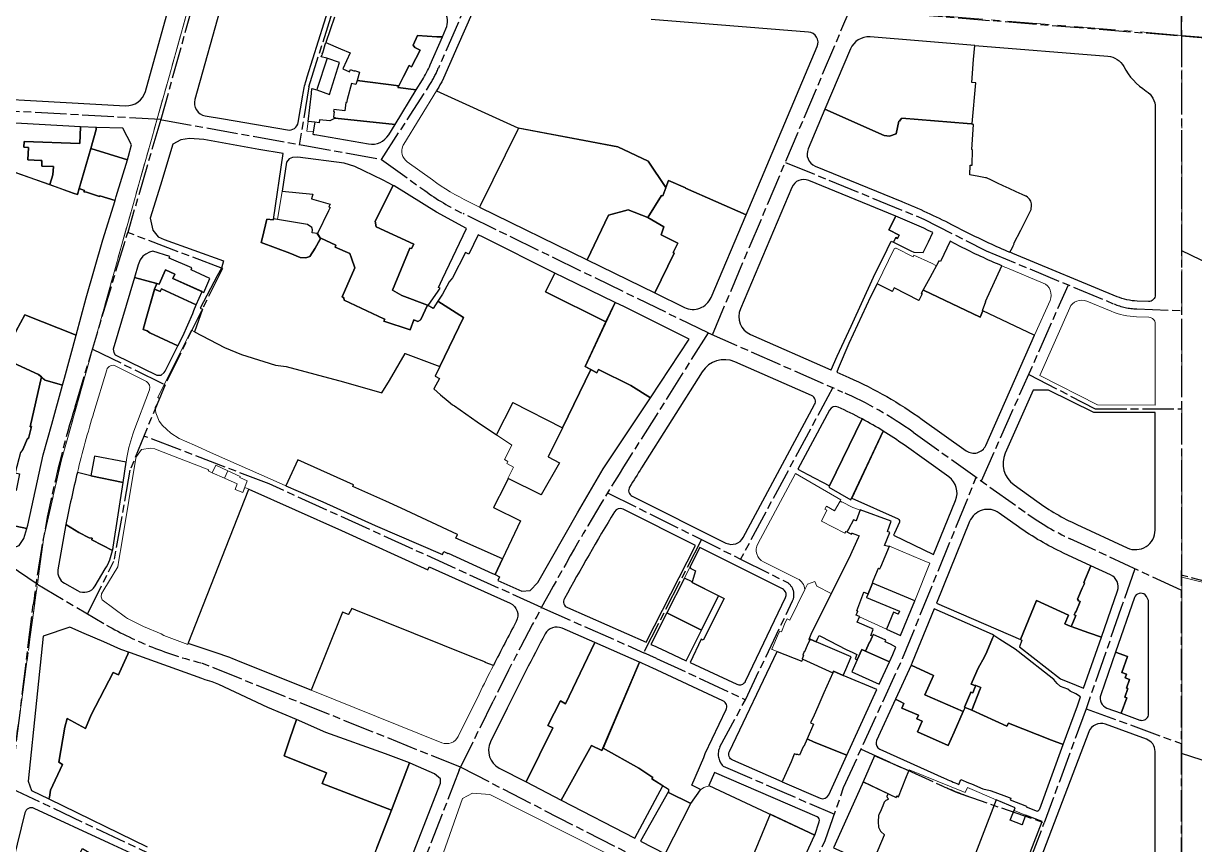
# Model space of a CAD drawing. Header units: millimetres. Extents: x 125232 to 134072, y 142885 to 152835.
# Drawn here: x 128703 to 129597, y 146098 to 146725 of the extents above; entities that cross this region are included whole.
import ezdxf

# ---------------------------------------------------------------- set-up
doc = ezdxf.new("R2010")
doc.units = ezdxf.units.MM
doc.linetypes.add('ACAD_ISO08W100', pattern=[36, 24, -3, 6, -3])
doc.linetypes.add('CENTER', pattern=[50.8, 31.75, -6.35, 6.35, -6.35])
for name, color, linetype in [('commerce', 10, 'Continuous'), ('commerce & office', 242, 'Continuous'), ('commerce and residence', 32, 'Continuous'), ('green & plaza', 80, 'Continuous'), ('hospital', 231, 'Continuous'), ('research & university', 30, 'Continuous'), ('reserve', 253, 'Continuous'), ('residence', 2, 'Continuous'), ('residence-bad', 41, 'Continuous'), ('老城北中心线', 7, 'ACAD_ISO08W100')]:
    doc.layers.add(name, color=color, linetype=linetype)
for name, color, linetype, lineweight in [('government', 221, 'Continuous', 0), ('municipal utilities', 151, 'Continuous', 0), ('religion', 11, 'Continuous', 0), ('school', 31, 'Continuous', 0), ('super block', 6, 'CENTER', 0)]:
    doc.layers.add(name, color=color, linetype=linetype, lineweight=lineweight)

msp = doc.modelspace()

# ---------------------------------------------------------------- linework, layer by layer
at = {"layer": 'commerce'}
for points in [[(129022.45, 146715.09), (129018.17, 146715.29), (129003.42, 146716.17), (129000.12, 146708.77), (129001.45, 146706.97), (129005.38, 146705), (128998.95, 146692.33), (128997.02, 146693.29), (128988.4, 146676.36), (129002.49, 146674.63), (129007.21, 146682.34, 0.034509), (129013.17, 146693.76)], [(129546.99, 146224.52), (129543.78, 146225.66), (129544.78, 146228.51), (129541.18, 146229.78), (129545.48, 146241.95), (129536.31, 146245.3), (129524.99, 146212.77, 0.410092), (129529.8, 146202.62), (129540.64, 146198.68), (129544.95, 146210.37), (129543.45, 146210.91), (129545.76, 146217.47), (129544.65, 146217.87)], [(129566.52, 146169.48, 0.31535), (129559.94, 146178.88), (129528.65, 146190.27, 0.409865), (129515.89, 146184.44), (129475.17, 146077.59), (129508.98, 146064.95), (129508.66, 146064), (129533, 146054.55), (129531.68, 146051.89), (129526.91, 146039.26), (129526.44, 146038.01), (129526.35, 146037.78), (129531.58, 146035.81), (129536.25, 146034.05), (129536.62, 146035.03), (129543.55, 146032.37), (129546.94, 146043.34), (129566.48, 146043.04)]]:
    msp.add_lwpolyline(points, format="xyb", close=True, dxfattribs=at)
for points in [[(128943.86, 146695.47), (128934.27, 146698.76), (128934.21, 146698.16), (128926.91, 146675.77), (128926.5, 146674.59), (128936.32, 146671.18)], [(129002.49, 146674.63), (128988.4, 146676.36), (128989.12, 146677.78), (128957.28, 146681.81), (128956.42, 146678.72), (128953.14, 146679.41), (128949.7, 146667.25), (128949.15, 146664.86), (128948.62, 146664.98), (128948.02, 146658.78), (128939.65, 146659.73), (128939.28, 146658.17), (128939.83, 146658.08), (128939.44, 146653.81), (128940.69, 146653.68), (128940.64, 146653.13), (128986.28, 146648.19)], [(128778.6, 146645.44), (128758.38, 146645.89), (128758.14, 146645.9), (128758.08, 146644.29), (128753.95, 146629.78), (128781.98, 146621.19), (128782.82, 146623.97), (128785.23, 146632.68)], [(128831.16, 146538.67), (128813.82, 146546.15), (128814.27, 146547.47), (128801.36, 146551.49), (128798.8, 146550.84), (128795.93, 146549.21), (128793.69, 146547.77), (128791.62, 146545), (128790.32, 146540.99), (128787.45, 146531.42), (128806.19, 146526.36), (128811.05, 146537.33), (128818.26, 146533.97), (128816.65, 146530.56), (128840.33, 146520), (128844.99, 146530.59), (128830.57, 146537.3)], [(128742.88, 146487.4), (128703.74, 146502.92), (128696.98, 146490.77), (128691.39, 146477.4), (128688.11, 146469.18), (128714.21, 146457.44), (128719.14, 146453.05), (128732.52, 146449.26), (128734.01, 146454.66)], [(129233.34, 146288.33), (129213.12, 146298.58), (129213.25, 146299.02), (129213.26, 146299.06), (129207.18, 146301.85), (129193.76, 146275.27), (129220.29, 146262.19)], [(129368.68, 146249.26), (129364.6, 146251.39), (129360.46, 146253.23), (129360.91, 146254.54), (129351.31, 146258.92), (129348.7, 146252.97), (129348.52, 146253.04), (129345.4, 146246.06), (129363.75, 146237.85), (129366.4, 146243.67)], [(129390.88, 146212.77), (129397.31, 146227.6), (129380.21, 146235.38), (129368.34, 146209.41), (129372.04, 146207.55), (129374.69, 146206.06), (129373.18, 146202.5), (129385.83, 146197.19), (129384.6, 146194.49), (129388.72, 146192.63), (129385.17, 146184.6), (129408.54, 146174.14), (129413.24, 146184.26), (129420.14, 146200.15)], [(129433.02, 146217.27), (129433.4, 146218.23), (129429.66, 146219.75), (129429.26, 146218.77), (129427.44, 146214.27), (129425.86, 146214.84), (129425.55, 146213.97), (129421.09, 146203.35), (129421.5, 146203.17), (129426.51, 146200.94)], [(128979.05, 146167.62), (128933.41, 146184.02), (128910.98, 146193.9), (128905.95, 146179.19), (128901.6, 146166.27), (128934.03, 146153.32), (128930.76, 146144.93), (128983.67, 146124.61), (128997.33, 146160.71)], [(129352.22, 146166.1), (129343.56, 146146.29), (129368.77, 146134.25), (129369.29, 146135.51), (129370.61, 146134.91), (129376.32, 146149.17), (129378.54, 146154.7)], [(129212.21, 146129.76), (129195.12, 146138.28), (129195.12, 146139.04), (129173.72, 146101.02), (129192.51, 146091.3)], [(129474.21, 146100.14), (129480.35, 146115.93), (129467.72, 146120.92), (129465.05, 146113.44), (129455.85, 146116.93), (129459.84, 146126.5), (129445.32, 146132.67), (129422.67, 146073.89), (129447.09, 146064.59), (129458.55, 146060.07), (129461.92, 146068.73)]]:
    msp.add_lwpolyline(points, close=True, dxfattribs=at)
at = {"layer": 'commerce & office'}
for points in [[(128919.27, 146684.74), (128936.59, 146739.72, 0.481676), (128930.48, 146748.8), (128870.18, 146753.66, 0.359183), (128854.53, 146742.74), (128833.52, 146667.41, 0.444318), (128841.46, 146654.87), (128855.29, 146652.49), (128904.33, 146644.06, 0.415718), (128912.42, 146649.8), (128915.89, 146670.66, -0.027537), (128918.38, 146681.77)], [(129429.59, 146680.03), (129426.56, 146680.28), (129428.03, 146697.95), (129428.89, 146708.59), (129348.96, 146715.04, 0.323365), (129333.94, 146705.93), (129314.48, 146659.94), (129359.59, 146639.92), (129363.66, 146639.43), (129368.79, 146641.06), (129370.95, 146650.82), (129371.25, 146650.87), (129371.53, 146651.04), (129372.9, 146652.84), (129373.15, 146653.02), (129423.09, 146649.06), (129426.65, 146648.78), (129426.63, 146648.55), (129426.88, 146648.51), (129426.91, 146648.88)], [(129566.69, 146660.99), (129566.64, 146518.08, -0.424601), (129561.46, 146513.09), (129552.85, 146513.39, -0.090005), (129537.5, 146516.73), (129457.86, 146549.82, -0.001143), (129455.77, 146550.69), (129457.57, 146554.32), (129458.24, 146555.69), (129459.02, 146557.2), (129458.78, 146557.34), (129463.92, 146567.47), (129470.73, 146580.83), (129471.95, 146583.21), (129472.15, 146586.76), (129472.2, 146587.76), (129471.94, 146588.72), (129471.57, 146589.65), (129471.09, 146590.54), (129470.57, 146591.26), (129469.85, 146592.08), (129469.03, 146592.78), (129468.13, 146593.38), (129467.89, 146593.52), (129465.12, 146594.78), (129460.57, 146596.85), (129455.21, 146599.33), (129450.67, 146601.43), (129446.14, 146603.54), (129441.6, 146605.64), (129437.79, 146607.41), (129437.01, 146607.57), (129432.1, 146608.53), (129425.14, 146609.9), (129425.48, 146617.17), (129426.78, 146617.17), (129427.25, 146628.98), (129426.66, 146629.07), (129427.95, 146648.33), (129426.88, 146648.51), (129426.91, 146648.88), (129429.59, 146680.03), (129426.56, 146680.28), (129428.03, 146697.95), (129428.89, 146708.59), (129530.51, 146700.39, -0.255924), (129542.55, 146692.48, 0.129143), (129559.77, 146673.8, -0.258941)], [(129435.1, 146506.06), (129434.99, 146505.83), (129433.05, 146501.21), (129389.69, 146521.83), (129389.49, 146521.95), (129388.01, 146519.27), (129388.75, 146518.85), (129386.06, 146513.93), (129367.46, 146523.62), (129366.1, 146520.98), (129365.92, 146520.84), (129365.67, 146520.86), (129354.3, 146526.64), (129349.36, 146516.53), (129332.79, 146481.05), (129324.67, 146461.9), (129323.46, 146459.06), (129332.78, 146454.96, -0.051804), (129388.82, 146423.07), (129422.3, 146399.12, 0.475139), (129437.26, 146403.2), (129474.55, 146487.27), (129474.29, 146487.4)], [(129566.61, 146428.44), (129519.67, 146428.31), (129485.19, 146445.48), (129473.42, 146445.26), (129452.18, 146397.38, 0.355804), (129458.83, 146373), (129476.27, 146360.52, 0.046893), (129506.68, 146342.82), (129545.28, 146324.96, 0.547572), (129566.58, 146338.57)], [(129537.77, 146292.05, 0.385699), (129532.53, 146304.41), (129517.56, 146311.34), (129512.08, 146298.47), (129512.72, 146298.21), (129512.35, 146297.29), (129510.98, 146294.23), (129507.22, 146285.84), (129507.18, 146285.74), (129507.96, 146285.4), (129507.68, 146284.76), (129509.42, 146284.01), (129506.01, 146275.88), (129505.72, 146276), (129505.41, 146275.24), (129504.82, 146273.88), (129506.05, 146273.36), (129502.97, 146266.07), (129502.5, 146264.96), (129516.07, 146259.98), (129525.53, 146256.9)], [(129306.38, 146104.85), (129306.67, 146105.67), (129272.64, 146121.57), (129257.5, 146084.62), (129252.96, 146074.1), (129246.74, 146063.25), (129270.3, 146051.06, 0.428689), (129283.99, 146055.79)]]:
    msp.add_lwpolyline(points, format="xyb", close=True, dxfattribs=at)
for points in [[(128940.05, 146730.16), (128933.54, 146710.73), (128944.57, 146706.03), (128952.03, 146702.85), (128946.45, 146690.76), (128951.52, 146688.56), (128952.21, 146690.17), (128955.33, 146689.03), (128955.45, 146689.35), (128959.08, 146688.23), (128957.28, 146681.81), (128989.12, 146677.78), (128997.02, 146693.29), (128998.95, 146692.33), (129005.38, 146705), (129001.45, 146706.97), (129000.12, 146708.77), (129003.42, 146716.17), (129018.17, 146715.29), (129022.45, 146715.09), (129025.13, 146721.24, 0.514498), (129012.58, 146742.17)], [(129044.85, 146732.83), (129034.27, 146708.43), (129028, 146694.09), (129023.39, 146683.71), (129021.92, 146680.71), (129020.62, 146678.49), (129019.66, 146676.85), (129018.71, 146675.23), (129017.95, 146674.02), (129079.94, 146645.63), (129156.44, 146631.18), (129179.54, 146620.11), (129192.93, 146600.03), (129195.07, 146605.51), (129208.1, 146599.82), (129208, 146599.64), (129254.29, 146579.27), (129308.65, 146707.74, 0.511299), (129301.92, 146718.83), (129181.83, 146728.52)]]:
    msp.add_lwpolyline(points, format="xyb", dxfattribs=at)
for points in [[(129040.95, 146568.92), (129018.08, 146581.25), (128985.58, 146601.29), (128984.81, 146601.7), (128971.11, 146574.32), (128971.82, 146570.19), (129000.56, 146556.78), (128998.94, 146553.45), (128997.62, 146553.79), (128984.31, 146521.74), (128991.57, 146517.7), (129011.01, 146510.24), (129011.01, 146510.23), (129011.5, 146509.94), (129019.32, 146520.99), (129020.68, 146523.27), (129019.58, 146523.72), (129022.5, 146530.48)], [(129202.18, 146557.69), (129189.4, 146564.08), (129191.44, 146570.03), (129179.37, 146577.3), (129164.19, 146583.03), (129149.16, 146579.02), (129133.07, 146544.89), (129184.52, 146519.7), (129199.44, 146550.07), (129198.59, 146550.42)], [(129115.75, 146531.09), (129108.39, 146534.76), (129101.29, 146520.55), (129147.32, 146497.54), (129154.26, 146512.4)], [(129210.79, 146484.38), (129161.44, 146508.92), (129154.26, 146512.4), (129131.36, 146463.33), (129140.34, 146458.66), (129141.74, 146461.18), (129166.19, 146448.96), (129181.2, 146439.58)], [(129516.07, 146259.98), (129502.5, 146264.96), (129500.52, 146265.68), (129497.75, 146266.9), (129500.55, 146273.56), (129475.97, 146284.73), (129463.81, 146255.07), (129464.88, 146254.61), (129462.99, 146249.52), (129494.34, 146225.06), (129506.18, 146220.11), (129511.89, 146217.74), (129525.53, 146256.9)], [(129354.12, 146216.78), (129328.51, 146227.62), (129321.1, 146230.76), (129320.56, 146229.5), (129313.6, 146214.33), (129309.01, 146203.57), (129306.32, 146197.26), (129303.41, 146191.27), (129305.68, 146190.33), (129300.87, 146179.21), (129306.25, 146176.67), (129331.18, 146166.57)]]:
    msp.add_lwpolyline(points, close=True, dxfattribs=at)
at = {"layer": 'commerce and residence'}
for points in [[(129145.28, 146385.21), (129181.2, 146439.58), (129166.19, 146448.96), (129141.74, 146461.18), (129140.34, 146458.66), (129135.69, 146461.08), (129114.02, 146416.57), (129103.23, 146394.4), (129111.88, 146389.82), (129097.8, 146365.53), (129072.67, 146377.87), (129070.27, 146373.07), (129061.59, 146355.77), (129082.12, 146345.56), (129068.45, 146316.64), (129062.64, 146304.51), (129066, 146302.9), (129064.71, 146299.95), (129083, 146291.87), (129089.5, 146292.43), (129095.27, 146298.56), (129125.52, 146351.8)], [(128771.02, 146229.88), (128775.19, 146227.99), (128776.02, 146229.79), (128782.36, 146243.7), (128782.93, 146245.29), (128778.59, 146246.77), (128776.99, 146247.32), (128764, 146253.21), (128749.09, 146259.55), (128738.06, 146264.41), (128717.62, 146257.49), (128712.52, 146208.34), (128706.12, 146146.78), (128708.67, 146139.75), (128721.92, 146133.32), (128722.54, 146134.49), (128723.18, 146139.88), (128732.5, 146159.63), (128729.61, 146161.36), (128734.23, 146187.99), (128735.98, 146194.69), (128750, 146187.12), (128754.29, 146197.59)], [(129363.75, 146237.85), (129345.4, 146246.06), (129342.56, 146247.33), (129339.18, 146239.53), (129335.15, 146230.22), (129355.98, 146220.86)], [(129020.96, 146145.19), (129021.01, 146148.62), (129016.38, 146152.51), (129000.24, 146159.6), (128997.33, 146160.71), (128983.67, 146124.61), (128972.3, 146095.99), (128966.31, 146080.34), (128960.92, 146062.85), (128946.26, 146024.85), (128969.07, 146016.23), (128971.24, 146018.32), (128979.56, 146040.03), (128987.78, 146059.68), (128993.21, 146073.94)]]:
    msp.add_lwpolyline(points, close=True, dxfattribs=at)
for points in [[(129409.07, 146379.08), (129374.86, 146403.55, 0.016499), (129359.05, 146414.09), (129335, 146363.02), (129370.33, 146347.16), (129370.91, 146346.65), (129371.31, 146345.97), (129371.46, 146345.28), (129371.41, 146344.56), (129367.52, 146336.08), (129366.81, 146334.54), (129397.45, 146319.97), (129414.23, 146361.23, 0.347091)], [(129138.85, 146252.63), (129113.77, 146263.67, 0.392627), (129100.91, 146259.22, 0.007987), (129071.99, 146202.68), (129059.25, 146176.79, 0.408224), (129065.82, 146156.84), (129086.37, 146146.22), (129106.74, 146187.58), (129103.04, 146189.44), (129112.67, 146208.07), (129116.49, 146205.98)]]:
    msp.add_lwpolyline(points, format="xyb", close=True, dxfattribs=at)
at = {"layer": 'government'}
for points in [[(128936.74, 146584.78), (128935.85, 146585.27), (128936.74, 146587.4), (128922.51, 146591.45), (128923.47, 146595.1), (128900.06, 146597.41), (128896.69, 146575.71), (128919.57, 146571.85), (128922.87, 146569.52), (128923.41, 146567.89), (128923.14, 146565.46), (128927.05, 146564.97)], [(129399.57, 146540.33), (129399.56, 146540.34), (129395.88, 146542.23), (129382.47, 146548.5), (129381.86, 146547.27), (129368.97, 146553.68), (129368.28, 146553.68), (129367.35, 146553.34), (129354.3, 146526.64), (129365.67, 146520.86), (129365.92, 146520.84), (129366.1, 146520.98), (129367.46, 146523.62), (129386.06, 146513.93), (129388.75, 146518.85), (129388.01, 146519.27), (129394.63, 146531.25)], [(129341.29, 146353.84), (129337.31, 146355.21), (129335.88, 146355.71), (129327.37, 146360.01), (129327.33, 146359.93), (129326.06, 146360.59), (129321.88, 146353.36), (129315.68, 146356.83), (129314.47, 146354.41), (129315.95, 146353.67), (129311.77, 146345.29), (129329.6, 146336.19), (129330.32, 146337.57), (129331.26, 146337.11), (129332.47, 146339.29), (129336.4, 146346.28), (129338.27, 146345.6)], [(129394.68, 146313.18), (129389.01, 146315.63), (129363.68, 146326.21), (129357.12, 146310.37), (129356.5, 146308.97), (129355.44, 146309.44), (129351.26, 146299.85), (129350.72, 146297.97), (129375.21, 146287.88), (129383.07, 146284.64)], [(129319.31, 146290.18), (129308.18, 146295.61), (129306.76, 146299.28), (129301.16, 146297.37), (129299.11, 146293.19), (129287.66, 146269.79), (129285.64, 146270.86), (129284.24, 146267.95), (129281.41, 146260.77), (129280.11, 146261.3), (129279.14, 146259.56), (129274.01, 146247.56), (129274.25, 146247.49), (129296.9, 146238.33), (129297.69, 146239.99), (129297.12, 146240.24), (129298.25, 146242.83), (129297.63, 146243.11), (129298.75, 146245.76), (129298.92, 146245.69), (129300.98, 146250.37), (129302.9, 146254.74), (129302.14, 146255.1), (129303.7, 146258.77), (129303.8, 146258.72)]]:
    msp.add_lwpolyline(points, close=True, dxfattribs=at)
for points in [[(129337.32, 146335.47), (129335.28, 146336.24), (129334.8, 146335.35), (129330.32, 146337.57), (129329.6, 146336.19), (129311.77, 146345.29), (129315.95, 146353.67), (129314.47, 146354.41), (129315.68, 146356.83), (129321.88, 146353.36), (129326.66, 146361.63), (129292.02, 146381.74), (129263.19, 146328.05, 0.423012), (129267.54, 146314.37), (129293.61, 146301.36, -0.26348), (129299.11, 146293.19), (129301.16, 146297.37), (129306.76, 146299.28), (129308.18, 146295.61), (129319.31, 146290.18), (129332.63, 146316.8), (129339.86, 146332.65), (129340.6, 146334.26)], [(129061.4, 146235.21), (129055.23, 146237.49), (129055.36, 146237.81), (129044.99, 146241.77), (128956.37, 146277.37), (128953.2, 146278.55), (128950.78, 146273.97), (128946.27, 146275.75), (128922.18, 146216.31), (129021.9, 146176.19, 0.392558), (129034.61, 146181.06), (129050.45, 146213.27, -0.003047)]]:
    msp.add_lwpolyline(points, format="xyb", close=True, dxfattribs=at)
msp.add_lwpolyline([(129422.67, 146073.89), (129441.49, 146122.74), (129445.32, 146132.67), (129423.23, 146142.06), (129421.54, 146138.19), (129378.81, 146155.37), (129378.54, 146154.7), (129376.32, 146149.17), (129370.61, 146134.91), (129369.29, 146135.51), (129368.77, 146134.25), (129362.66, 146137.17), (129362.04, 146135.46), (129362.3, 146134.07), (129362.97, 146133.22), (129362.34, 146132.76), (129361.24, 146132.25), (129360.02, 146130.99), (129358.92, 146128.2), (129356.81, 146123.35), (129356, 146121.56), (129355.54, 146120.38), (129355.28, 146116.08), (129355.62, 146111.57), (129357.18, 146108.4), (129359.84, 146105.85), (129350.04, 146082.69)], dxfattribs=at)
at = {"layer": 'government', "linetype": 'Continuous'}
msp.add_lwpolyline([(129147.47, 146087.59), (129149.48, 146090.75), (129058.71, 146136.54), (129045.32, 146137.77), (129037.7, 146133.67), (129021.56, 146087.32), (129058.04, 146071.78), (129041.65, 146030.99), (129044.12, 146029.83), (129064.55, 146020.55), (129062.21, 146015.39), (129062.38, 146015.3), (129076.58, 146008.82), (129077.06, 146009.71), (129090.52, 146003.15), (129101.38, 146026.63), (129101.78, 146027.42), (129097.06, 146029.73), (129105.76, 146046.35), (129107.11, 146045.56), (129107.77, 146046.86), (129122.42, 146039.71)], close=True, dxfattribs=at)
at = {"layer": 'green & plaza'}
for points in [[(128770.65, 146323.02), (128754.74, 146331.17), (128754.96, 146332.43), (128752.81, 146332.58), (128744.95, 146336.66), (128735.04, 146342.77, 0.00993), (128728.95, 146308.16, 0.312274), (128733.91, 146297.91), (128743.87, 146292.29, 0.40773), (128757.38, 146295.88), (128765.13, 146308.91, 0.082007)], [(129561.56, 146283.06, 0.215567), (129558.85, 146289.06, 0.532596), (129550.82, 146286.95), (129536.31, 146245.3), (129545.48, 146241.95), (129541.18, 146229.78), (129544.78, 146228.51), (129543.78, 146225.66), (129546.99, 146224.52), (129544.65, 146217.87), (129545.76, 146217.47), (129543.45, 146210.91), (129544.95, 146210.37), (129540.64, 146198.68), (129554.82, 146193.51, 0.084251), (129556.47, 146193.21, 0.417856), (129561.53, 146198.21)], [(128768.17, 146099.43), (128710.75, 146126.07, 0.471683), (128703.79, 146122.74), (128671.61, 145992.5), (128705.27, 145984.23), (128706.38, 145987.13), (128709.11, 145986.52), (128714.41, 145994.8), (128720.03, 145998.59), (128724.7, 146006.58), (128722.45, 146012.61), (128707.83, 146021.92), (128747.58, 146095.32), (128760, 146087.97), (128772.43, 146080.61), (128779.34, 146079.96), (128780.51, 146078.27), (128790.67, 146075.79), (128792.62, 146079.05), (128795.12, 146086.93), (128794.62, 146087.16)]]:
    msp.add_lwpolyline(points, format="xyb", close=True, dxfattribs=at)
at = {"layer": 'hospital'}
msp.add_lwpolyline([(128617.99, 146734.58), (128617.27, 146721.6), (128623.36, 146720.72), (128623.33, 146719.8), (128623.22, 146719.16), (128620.87, 146707.03), (128620.01, 146692.07), (128620.32, 146692.05), (128620.19, 146689.96), (128619.16, 146689.9), (128619.39, 146685.14), (128619.31, 146684.28), (128618.81, 146679.25), (128618.19, 146678.49), (128617.94, 146678.5), (128617.92, 146678.23), (128617.64, 146675.35), (128617.27, 146671.57), (128780.5, 146662.59, 0.352001), (128795.78, 146673.53), (128814.38, 146740.25, 0.471472)], format="xyb", dxfattribs=at)
msp.add_lwpolyline([(128685.59, 146615.48), (128722.74, 146602.29), (128725.13, 146609.72), (128725.47, 146616.19), (128716.56, 146616.47), (128716.56, 146620.74), (128715.72, 146620.67), (128705.94, 146621.23), (128706.49, 146630.58), (128703.01, 146630.97), (128703.17, 146635.33), (128745.74, 146633.67), (128746.28, 146646.55), (128669.24, 146650.8)], dxfattribs=at)
for points in [[(128953.06, 146546.19), (128951.79, 146549.81), (128940.67, 146554.65), (128941.21, 146555.99), (128929.55, 146561.38), (128925.45, 146553.88), (128921.25, 146547.43), (128918.28, 146546.31), (128913.9, 146546.65), (128906.09, 146550.07), (128884.17, 146558.2), (128885.22, 146562.07), (128888.31, 146576.07), (128893.38, 146575.42), (128893.42, 146575.67), (128901.02, 146626.1), (128882.23, 146629.15), (128840.23, 146636.77), (128829.36, 146637.51), (128822.68, 146636.52), (128816.63, 146633.31), (128807.24, 146601.92), (128799.33, 146576.77), (128801.3, 146567.62), (128805.38, 146562.43), (128810.08, 146560.46), (128855.4, 146544.2), (128853.82, 146538.5), (128850.49, 146532.73), (128837.46, 146508.08), (128839.37, 146507.18), (128833.28, 146489.84), (128856.15, 146478.07), (128869.09, 146472.58), (128886.1, 146467.2), (128895.13, 146464.51), (128903.07, 146463.54), (128946.83, 146451.8), (128976.24, 146443.42), (128982.19, 146452.88), (128994.06, 146473.45), (129020.46, 146463.35), (129038.57, 146500.98), (129019.08, 146513.43), (129015.29, 146507.74), (129011.01, 146510.23), (129006.05, 146499.29), (129005.43, 146498.76), (129003.74, 146497.75), (129000.71, 146499.09), (128997.91, 146491.35), (128977.63, 146498), (128978.39, 146499.63), (128977.87, 146499.87), (128947.41, 146514.08), (128947.2, 146515.97), (128945.87, 146516.53), (128955.7, 146538.72)], [(128802.57, 146522.39), (128802.57, 146522.39), (128804.39, 146526.85), (128787.45, 146531.42), (128771.09, 146476.8), (128771.59, 146474.14), (128772.73, 146472.38), (128804.56, 146456.84), (128807.76, 146456.84), (128809.94, 146458.75), (128810.74, 146459.78), (128820.46, 146479.17), (128799.15, 146489.14), (128797.07, 146490.79), (128794.04, 146491.74), (128796.27, 146500.03)]]:
    msp.add_lwpolyline(points, close=True, dxfattribs=at)
at = {"layer": 'municipal utilities'}
for points in [[(128925.04, 146649.93), (128919.94, 146650.64), (128919.05, 146643.2), (128923.9, 146642.65)], [(128849.37, 146388.11), (128846.73, 146382.38), (128856.17, 146378.22), (128858.61, 146383.89)], [(128867.74, 146378.66), (128868.07, 146379.57), (128858.61, 146383.89), (128856.17, 146378.22), (128865.88, 146373.95), (128864.18, 146369.53), (128870.18, 146367.21), (128873.54, 146376.26)], [(129215.73, 146307.34), (129212.03, 146309.18), (129211.35, 146310.12), (129207.18, 146301.85), (129213.26, 146299.06)], [(129467.72, 146120.92), (129458.96, 146124.39), (129455.85, 146116.93), (129465.05, 146113.44)]]:
    msp.add_lwpolyline(points, close=True, dxfattribs=at)
for points in [[(129481.05, 146527.19), (129453.25, 146538.74, -0.002049), (129449.43, 146540.35), (129437.1, 146513.14), (129437.25, 146513.07), (129434.86, 146506.17), (129435.1, 146506.06), (129474.29, 146487.4), (129474.55, 146487.27), (129486.36, 146513.9, 0.421159)], [(129566.63, 146496.07, 0.199001), (129565.17, 146499.6, 0.189657), (129561.81, 146501.07), (129552.43, 146501.4, -0.089978), (129532.9, 146505.65), (129514.31, 146513.38, 0.407302), (129501.33, 146508.2), (129478.42, 146456.54), (129522.68, 146434.08), (129566.61, 146433.98)]]:
    msp.add_lwpolyline(points, format="xyb", close=True, dxfattribs=at)
at = {"layer": 'religion'}
for points in [[(129017.95, 146674.02), (128992.89, 146633.13, 0.034543), (128992.25, 146631.9, 0.352653), (128995.56, 146619.8), (129014.85, 146605.85, 0.042748), (129042.65, 146589.15), (129050.9, 146585.12), (129051.29, 146586.05), (129080.01, 146644.51), (129080.52, 146645.52), (129079.94, 146645.63)], [(128798.9, 146445.73, 0.382259), (128796.49, 146451.95), (128773.22, 146463.83, 0.467407), (128766.16, 146460.82), (128756.35, 146428.4, 0.013426), (128743.82, 146382.57), (128754.03, 146379.88), (128756.9, 146394.88), (128781.11, 146390.47), (128781.66, 146394.01, -0.052245), (128786.96, 146414.17)]]:
    msp.add_lwpolyline(points, format="xyb", close=True, dxfattribs=at)
at = {"layer": 'research & university'}
for points in [[(128696.98, 146490.77), (128703.74, 146502.92), (128742.88, 146487.4), (128750.57, 146515.79), (128763.33, 146560.1), (128772.61, 146590.3), (128760.89, 146593.79), (128760.7, 146593.18), (128750.74, 146596.46), (128748.82, 146596.82), (128749.18, 146597.9), (128745.25, 146599.26), (128743.99, 146594.85), (128740.7, 146595.91), (128685.59, 146615.48)], [(128702.2, 146400.03), (128705.73, 146408.37), (128706.37, 146408.37), (128708.73, 146417.55), (128707.76, 146417.34), (128716.4, 146455.49), (128714.21, 146457.44), (128688.11, 146469.18)]]:
    msp.add_lwpolyline(points, dxfattribs=at)
msp.add_lwpolyline([(129254.29, 146579.27), (129208, 146599.64), (129208.1, 146599.82), (129195.07, 146605.51), (129192.93, 146600.03), (129193.06, 146599.98), (129190.64, 146593.67), (129189.62, 146593.98), (129179.37, 146577.3), (129191.44, 146570.03), (129189.4, 146564.08), (129202.18, 146557.69), (129198.59, 146550.42), (129199.44, 146550.07), (129184.52, 146519.7), (129207.2, 146508.6, 0.430406), (129227.61, 146516.23)], format="xyb", close=True, dxfattribs=at)
at = {"layer": 'reserve'}
for points in [[(129441.6, 146605.64), (129437.79, 146607.41), (129437.01, 146607.57), (129432.1, 146608.53), (129425.14, 146609.9), (129425.48, 146617.17), (129426.78, 146617.17), (129427.25, 146628.98), (129426.66, 146629.07), (129427.95, 146648.33), (129426.63, 146648.55), (129426.65, 146648.78), (129423.09, 146649.06), (129373.28, 146653.01), (129373.09, 146652.98), (129372.95, 146652.88), (129372.85, 146652.78), (129371.42, 146650.89), (129370.95, 146650.82), (129368.79, 146641.06), (129363.66, 146639.43), (129359.59, 146639.92), (129314.48, 146659.94), (129301.65, 146629.61, 0.417588), (129307.07, 146616.46), (129373.2, 146589.36, -0.020602), (129411.09, 146571.99), (129423.16, 146565.84, 0.018206), (129455.77, 146550.69), (129457.57, 146554.32), (129458.24, 146555.69), (129459.02, 146557.2), (129458.78, 146557.34), (129463.92, 146567.47), (129470.73, 146580.83), (129471.95, 146583.21), (129472.15, 146586.76), (129472.2, 146587.76), (129471.94, 146588.72), (129471.57, 146589.65), (129471.09, 146590.54), (129470.57, 146591.26), (129469.85, 146592.08), (129469.03, 146592.78), (129468.13, 146593.38), (129467.89, 146593.52), (129465.12, 146594.78), (129460.57, 146596.85), (129455.21, 146599.33), (129450.67, 146601.43), (129446.14, 146603.54)], [(129361.99, 146552.82), (129365.1, 146559.22), (129366.75, 146558.43), (129368.52, 146561.95), (129369.84, 146561.3), (129371.07, 146563.77), (129363.26, 146567.79), (129368.67, 146578.25, 0.000011), (129368.65, 146578.26), (129302.18, 146605.49, 0.410847), (129289.18, 146600.13), (129249.98, 146507.49, 0.410243), (129257.76, 146487.91), (129319.08, 146460.98), (129319.33, 146460.87), (129323.82, 146471.31), (129334.42, 146494.14), (129351.67, 146531.62)]]:
    msp.add_lwpolyline(points, format="xyb", close=True, dxfattribs=at)
at = {"layer": 'residence'}
for points in [[(128753.95, 146629.78), (128758.08, 146644.29), (128758.14, 146645.9), (128746.28, 146646.55), (128745.74, 146633.67), (128703.17, 146635.33), (128703.01, 146630.97), (128706.49, 146630.58), (128705.94, 146621.23), (128715.72, 146620.67), (128716.56, 146620.74), (128716.56, 146616.47), (128725.47, 146616.19), (128725.13, 146609.72), (128722.74, 146602.29), (128740.7, 146595.91), (128743.99, 146594.85), (128745.25, 146599.26)], [(129189.62, 146593.98), (129190.64, 146593.67), (129193.06, 146599.98), (129192.93, 146600.03), (129179.54, 146620.11), (129156.44, 146631.18), (129080.52, 146645.52), (129080.01, 146644.51), (129051.29, 146586.05), (129050.9, 146585.12), (129133.07, 146544.89), (129149.16, 146579.02), (129164.19, 146583.03), (129179.37, 146577.3)], [(129147.32, 146497.54), (129101.29, 146520.55), (129108.39, 146534.76), (129053.5, 146562.08), (129049.81, 146564.1), (129042.74, 146549.18), (129040.05, 146550.5), (129030.1, 146531.09), (129027.75, 146528), (129022.65, 146518.8), (129019.08, 146513.43), (129038.57, 146500.98), (129020.46, 146463.35), (129016.96, 146456.09), (129020.31, 146454.19), (129015.96, 146446.32), (129021.02, 146441.9), (129026.84, 146437.03), (129030.19, 146434.24), (129031.59, 146433.3), (129049.02, 146421.18), (129063.82, 146411.23), (129076.2, 146435.74), (129076.24, 146435.84), (129114.02, 146416.57), (129135.69, 146461.08), (129131.36, 146463.33)], [(128724.32, 146419.4), (128732.52, 146449.26), (128719.14, 146453.05), (128716.4, 146455.49), (128707.76, 146417.34), (128708.73, 146417.55), (128706.37, 146408.37), (128705.73, 146408.37), (128702.2, 146400.03), (128700.43, 146397.88), (128696.42, 146382.25), (128699.57, 146381.54), (128697.13, 146368.78), (128693.1, 146369.31), (128688.32, 146343.24), (128705.13, 146339.84), (128705.86, 146342.41), (128717.77, 146396.01)], [(128954.52, 146373.02), (128911.98, 146392.11), (128903.05, 146372.37), (128931.18, 146360.15), (128971.14, 146342.17), (129022.55, 146319.92), (129023.45, 146322.17), (129026.72, 146320.63), (129026.89, 146321.02), (129060.75, 146305.42), (129062.64, 146304.51), (129068.45, 146316.64), (129032.75, 146332.39), (129033.92, 146335.2), (128990.99, 146355.24), (128979.27, 146360.54), (128953.98, 146371.72)], [(128691.42, 146360.12), (128663.55, 146365.41), (128649.49, 146375.84), (128646.91, 146372.34), (128642.16, 146375.91), (128632.72, 146361.99), (128644.24, 146353.54), (128660.22, 146342.66), (128679.46, 146331.28), (128694.49, 146325.03), (128699.44, 146326.74), (128702.92, 146332), (128705.13, 146339.84), (128688.32, 146343.24)], [(129442.49, 146256.09), (129443.42, 146258.11), (129442.31, 146258.84), (129397.86, 146278.53), (129381.1, 146237.33), (129380.21, 146235.38), (129397.31, 146227.6), (129390.88, 146212.77), (129420.14, 146200.15), (129421.5, 146203.17), (129421.09, 146203.35), (129425.55, 146213.97), (129425.86, 146214.84), (129427.44, 146214.27), (129429.26, 146218.77), (129429.66, 146219.75), (129428.85, 146219.93), (129426.85, 146220.71), (129426.2, 146220.97), (129426.86, 146222.68), (129426.97, 146222.64), (129431.49, 146233), (129436.29, 146241.78), (129438.19, 146245.7)], [(129491.9, 146221.44), (129489.21, 146224.54), (129461.88, 146245.94), (129459.65, 146247.61), (129448.04, 146255.08), (129443.42, 146258.11), (129442.49, 146256.09), (129438.19, 146245.7), (129436.29, 146241.78), (129431.49, 146233), (129426.97, 146222.64), (129426.86, 146222.68), (129426.2, 146220.97), (129426.85, 146220.71), (129428.85, 146219.93), (129429.66, 146219.75), (129433.4, 146218.23), (129433.02, 146217.27), (129426.51, 146200.94), (129453.38, 146188.95), (129454.55, 146191), (129487.47, 146178.17), (129496.45, 146174.93), (129507.25, 146204.41), (129509.65, 146211.31), (129505.93, 146213.61), (129501.79, 146215.62), (129500, 146217), (129494.44, 146219.21)], [(129172.81, 146237.69), (129138.85, 146252.63), (129116.49, 146205.98), (129112.67, 146208.07), (129103.04, 146189.44), (129106.74, 146187.58), (129086.37, 146146.22), (129113.2, 146132.33), (129136.26, 146173.95), (129144.29, 146170.23)], [(129182.3, 146148.65), (129183.12, 146149.63), (129172.54, 146156.87), (129145.08, 146172.1), (129144.29, 146170.23), (129136.26, 146173.95), (129113.2, 146132.33), (129169.38, 146103.27), (129190.79, 146143.35)]]:
    msp.add_lwpolyline(points, close=True, dxfattribs=at)
for points in [[(129165.38, 146371.43, 0.441193), (129167.4, 146364.33), (129238.89, 146328.66, 0.40547), (129252.16, 146332.88), (129306.64, 146434.34, 0.437502), (129304.24, 146441.28), (129245.7, 146467, 0.371272), (129220.74, 146459.36), (129174.5, 146386.05, 0.002167), (129165.38, 146371.43)], [(129342.89, 146423.4, 0.0178), (129324.47, 146432.4, 0.392764), (129318.03, 146430.19), (129293.82, 146385.11), (129301.41, 146381.09), (129317.96, 146372.33)], [(129061.4, 146235.21), (129055.23, 146237.49), (129055.36, 146237.81), (129044.99, 146241.77), (128956.37, 146277.37), (128953.2, 146278.55), (128950.78, 146273.97), (128946.27, 146275.75), (128922.18, 146216.31), (128866.83, 146238.57, 0.015239), (128848.98, 146245.12), (128828.47, 146251.96), (128874.77, 146369.76), (128945.33, 146338.17), (129011.39, 146308.29), (129012.48, 146310.61), (129074.14, 146282.63, -0.432499), (129078.84, 146268.84, 0.004707)], [(129215.79, 146326.77), (129160.35, 146354.43, 0.390945), (129153.84, 146352.54, 0.009619), (129115.59, 146286.31, 0.440754), (129117.96, 146279.31), (129177.9, 146252.93)], [(129517.56, 146311.34), (129496.6, 146321.04, -0.046893), (129462.31, 146341), (129447.53, 146351.57, 0.484681), (129424.91, 146345.02), (129399.54, 146282.65), (129463.81, 146255.07), (129475.97, 146284.73), (129500.55, 146273.56), (129497.75, 146266.9), (129500.52, 146265.68), (129502.5, 146264.96), (129502.97, 146266.07), (129506.05, 146273.36), (129504.82, 146273.88), (129505.41, 146275.24), (129505.72, 146276), (129506.01, 146275.88), (129509.42, 146284.01), (129507.68, 146284.76), (129507.96, 146285.4), (129507.18, 146285.75), (129510.98, 146294.23), (129512.35, 146297.29), (129512.72, 146298.21), (129512.08, 146298.47)], [(129284.37, 146287.07, 0.317812), (129283.4, 146292.76, 0.080833), (129282.09, 146293.7), (129218.96, 146325.19), (129211.35, 146310.12), (129212.03, 146309.18), (129215.73, 146307.34), (129213.25, 146299.02), (129213.15, 146298.56), (129237.58, 146286.18), (129221.48, 146254.47), (129219.93, 146255.14), (129211.59, 146237.45), (129247.29, 146220.88, 0.314817), (129252.93, 146221.88, 0.085187), (129253.91, 146223.26)], [(129297.69, 146239.99), (129297.69, 146239.99), (129320.56, 146229.5), (129313.6, 146214.33), (129309.01, 146203.57), (129306.32, 146197.26), (129303.41, 146191.27), (129305.68, 146190.33), (129300.87, 146179.21), (129298.28, 146173.22), (129297.96, 146173.37), (129297.84, 146173.11), (129295.04, 146166.56), (129293.16, 146167.37), (129292.93, 146166.84), (129291.17, 146167.59), (129291.08, 146167.44), (129288.6, 146161.59), (129282.42, 146147.69), (129281.8, 146146.42), (129244.06, 146162.76, -0.425042), (129241.54, 146169.51), (129278.04, 146245.96), (129296.9, 146238.33), (129297.69, 146239.99)], [(129239.08, 146201.48, 0.417407), (129236.67, 146208.17), (129182.55, 146233.29, 0.004989), (129173.61, 146237.34), (129172.81, 146237.69), (129145.08, 146172.1), (129172.54, 146156.87), (129183.12, 146149.63), (129182.3, 146148.65), (129195.12, 146140.65), (129195.12, 146138.28), (129212.21, 146129.76), (129219.39, 146140.3), (129219.58, 146140.42), (129212.95, 146143.75), (129222.16, 146164.93, -0.078138), (129223.04, 146167.91)], [(129496.45, 146174.93), (129487.47, 146178.17), (129454.55, 146191), (129453.38, 146188.95), (129426.51, 146200.94), (129421.5, 146203.17), (129421.5, 146203.17), (129420.14, 146200.15), (129413.24, 146184.26), (129408.54, 146174.14), (129385.17, 146184.6), (129388.72, 146192.63), (129384.6, 146194.49), (129385.83, 146197.19), (129373.18, 146202.5), (129374.69, 146206.06), (129372.04, 146207.55), (129368.34, 146209.41), (129353.96, 146177.94, 0.313151), (129354.98, 146172.33, 0.090633), (129356.46, 146171.3), (129405.45, 146149.2, 0.01039), (129416.69, 146144.4), (129418.24, 146148.09), (129424.21, 146145.62), (129426.46, 146144.69), (129435.13, 146140.91), (129440.68, 146139.75), (129444.14, 146138.45), (129453.11, 146135.19), (129456.32, 146133.94), (129455.8, 146132.6), (129468.37, 146127.71), (129468.15, 146127.12), (129476.48, 146123.93, 0.235111), (129478.43, 146125.76)], [(129306.25, 146176.67), (129300.87, 146179.21), (129298.28, 146173.22), (129297.96, 146173.37), (129297.84, 146173.11), (129295.04, 146166.56), (129293.16, 146167.37), (129292.93, 146166.84), (129291.17, 146167.59), (129291.08, 146167.44), (129288.6, 146161.59), (129282.42, 146147.69), (129281.8, 146146.42), (129310.84, 146133.85, 0.408398), (129317.38, 146136.36), (129331.18, 146166.57)]]:
    msp.add_lwpolyline(points, format="xyb", close=True, dxfattribs=at)
msp.add_lwpolyline([(128972.3, 146095.99), (128983.67, 146124.61), (128930.76, 146144.93), (128934.03, 146153.32), (128901.6, 146166.27), (128905.95, 146179.19), (128910.98, 146193.9), (128889.21, 146203.02), (128851.89, 146220.54), (128846.7, 146222.59), (128841.37, 146224.24), (128838.86, 146225.18), (128784.24, 146244.85), (128782.93, 146245.29), (128782.36, 146243.7), (128776.02, 146229.79), (128775.19, 146227.99), (128771.02, 146229.88), (128754.29, 146197.59), (128750, 146187.12), (128735.98, 146194.69), (128734.23, 146187.99), (128729.61, 146161.36), (128732.5, 146159.63), (128723.18, 146139.88), (128722.54, 146134.49), (128721.92, 146133.32), (128797.19, 146096.79)], dxfattribs=at)
at = {"layer": 'residence-bad'}
for points in [[(128957.28, 146681.81), (128956.42, 146678.72), (128953.14, 146679.41), (128949.7, 146667.25), (128949.15, 146664.86), (128948.62, 146664.98), (128948.02, 146658.78), (128939.65, 146659.73), (128939.28, 146658.17), (128939.83, 146658.08), (128939.44, 146653.81), (128940.69, 146653.68), (128940.64, 146653.13), (128940.6, 146653.14), (128936.54, 146650.96), (128928.56, 146651.88), (128928.28, 146649.47), (128925.04, 146649.93), (128919.94, 146650.64), (128922.51, 146672.02), (128922.89, 146675.83), (128926.5, 146674.59), (128936.32, 146671.18), (128943.86, 146695.47), (128934.27, 146698.76), (128929.96, 146699.9), (128930.74, 146701.72), (128930.81, 146702.02), (128930.57, 146702.1), (128930.89, 146703.05), (128931.09, 146702.98), (128932.96, 146709.34), (128933.06, 146709.3), (128933.07, 146709.35), (128933.54, 146710.73), (128944.57, 146706.03), (128952.03, 146702.85), (128946.45, 146690.76), (128951.52, 146688.56), (128952.21, 146690.17), (128955.33, 146689.03), (128955.45, 146689.35), (128959.08, 146688.23)], [(128781.98, 146621.19), (128753.95, 146629.78), (128745.25, 146599.26), (128749.18, 146597.9), (128748.82, 146596.82), (128750.74, 146596.46), (128760.7, 146593.18), (128760.89, 146593.79), (128772.61, 146590.3), (128773.52, 146593.24)], [(128971.82, 146570.19), (128971.11, 146574.32), (128984.81, 146601.7), (128977.13, 146605.79), (128962.46, 146612.89), (128955.7, 146616.08), (128947.35, 146618.79), (128912.17, 146623.36), (128908.13, 146623.02), (128905.46, 146622.09), (128903.47, 146619.39), (128900.06, 146597.41), (128923.47, 146595.1), (128922.51, 146591.45), (128936.74, 146587.4), (128935.85, 146585.27), (128936.74, 146584.78), (128935.57, 146582.39), (128927.02, 146564.91), (128929.43, 146561.15), (128929.55, 146561.38), (128941.21, 146555.99), (128940.67, 146554.65), (128951.79, 146549.81), (128953.06, 146546.19), (128955.7, 146538.72), (128945.87, 146516.53), (128947.2, 146515.97), (128947.41, 146514.08), (128977.87, 146499.87), (128978.39, 146499.63), (128977.63, 146498), (128997.91, 146491.35), (129000.71, 146499.09), (129003.74, 146497.75), (129005.43, 146498.76), (129006.05, 146499.29), (129011.01, 146510.23), (129010.96, 146510.26), (128991.57, 146517.7), (128984.31, 146521.74), (128997.62, 146553.79), (128998.94, 146553.45), (129000.56, 146556.78)], [(128926.97, 146564.98), (128923.14, 146565.46), (128923.41, 146567.89), (128922.87, 146569.52), (128919.57, 146571.85), (128896.69, 146575.71), (128893.49, 146576.15), (128893.42, 146575.67), (128893.38, 146575.42), (128888.31, 146576.07), (128885.22, 146562.07), (128884.17, 146558.2), (128906.09, 146550.07), (128913.9, 146546.65), (128918.28, 146546.31), (128921.25, 146547.43), (128925.45, 146553.88), (128929.43, 146561.15)], [(128816.65, 146530.56), (128818.26, 146533.97), (128811.05, 146537.33), (128806.19, 146526.36), (128804.39, 146526.85), (128802.57, 146522.39), (128807.1, 146520.81), (128807.91, 146522.63), (128834.5, 146510.48), (128838.94, 146520.62)], [(128832.01, 146503.83), (128832.65, 146506.27), (128834.5, 146510.48), (128807.91, 146522.63), (128807.1, 146520.81), (128802.57, 146522.39), (128802.55, 146522.33), (128796.27, 146500.03), (128794.04, 146491.74), (128797.07, 146490.79), (128799.15, 146489.14), (128820.48, 146479.16), (128824.19, 146486.61)], [(128781.11, 146390.47), (128756.9, 146394.88), (128754.03, 146379.88), (128778.71, 146374.87)], [(129350.72, 146297.97), (129351.26, 146299.85), (129355.44, 146309.44), (129356.5, 146308.97), (129357.12, 146310.37), (129363.68, 146326.21), (129363.1, 146326.1), (129359.96, 146326.83), (129363.95, 146336.82), (129362.16, 146337.53), (129365.03, 146345.36), (129341.36, 146354.03), (129338.27, 146345.6), (129336.4, 146346.28), (129332.47, 146339.29), (129331.26, 146337.11), (129334.8, 146335.35), (129335.28, 146336.24), (129337.32, 146335.47), (129340.6, 146334.26), (129339.86, 146332.65), (129332.63, 146316.8), (129319.32, 146290.19), (129303.8, 146258.72), (129303.7, 146258.77), (129302.14, 146255.1), (129302.9, 146254.74), (129303.11, 146255.21), (129303.64, 146254.97), (129307.81, 146253.21), (129309, 146256.01), (129310.02, 146258.11), (129311.66, 146257.32), (129330.72, 146247.38), (129335.76, 146244.95), (129338.96, 146243.54), (129337.53, 146240.25), (129339.18, 146239.53), (129342.56, 146247.33), (129345.4, 146246.06), (129348.52, 146253.04), (129348.7, 146252.97), (129350.71, 146257.56), (129349.42, 146258.14), (129351.41, 146262.62), (129350.23, 146263.41), (129339.19, 146268.26), (129340.79, 146272.2), (129340.91, 146272.51), (129338.35, 146273.51), (129339.59, 146276.72), (129338.84, 146277), (129344.14, 146291.08), (129347.38, 146289.87)], [(129383.07, 146284.64), (129375.21, 146287.88), (129350.72, 146297.97), (129347.38, 146289.87), (129346.23, 146287.08), (129371.37, 146276.72), (129370.41, 146274.39), (129366.77, 146275.88), (129361.45, 146262.96), (129372.27, 146258.1)], [(129307.81, 146253.21), (129303.64, 146254.97), (129303.11, 146255.21), (129302.9, 146254.74), (129300.98, 146250.37), (129298.92, 146245.69), (129298.75, 146245.76), (129297.63, 146243.11), (129298.25, 146242.83), (129297.12, 146240.24), (129297.69, 146239.99), (129320.56, 146229.5), (129321.1, 146230.76), (129328.51, 146227.62), (129330.42, 146232.04), (129334.44, 146241.83)], [(129357.18, 146108.4), (129355.62, 146111.57), (129355.28, 146116.08), (129355.54, 146120.38), (129356, 146121.56), (129356.81, 146123.35), (129358.92, 146128.2), (129360.02, 146130.99), (129361.24, 146132.25), (129362.34, 146132.76), (129362.97, 146133.22), (129362.3, 146134.07), (129362.04, 146135.46), (129362.66, 146137.17), (129343.56, 146146.29), (129342.79, 146144.55), (129321.01, 146096.05), (129350.2, 146083.06), (129359.84, 146105.85)]]:
    msp.add_lwpolyline(points, close=True, dxfattribs=at)
for points in [[(128986.28, 146648.19), (128940.6, 146653.14), (128936.54, 146650.96), (128928.56, 146651.88), (128928.28, 146649.47), (128925.04, 146649.93), (128923.63, 146640.89, 0.051969), (128925.02, 146640.5), (128966.16, 146633.42, 0.306937), (128981.49, 146640.37)], [(129396.91, 146565.64, 0.015654), (129368.67, 146578.25), (129363.26, 146567.79), (129371.07, 146563.77), (129369.84, 146561.3), (129368.52, 146561.95), (129366.81, 146558.54), (129366.76, 146558.43), (129380.06, 146551.89), (129382.45, 146550.76), (129389.51, 146550.38), (129393.54, 146558.68)], [(129449.43, 146540.35, -0.017299), (129417.71, 146555.15), (129410.08, 146559.04), (129402.69, 146543.51), (129401.56, 146544.01), (129401.45, 146543.79), (129394.63, 146531.25), (129389.49, 146521.95), (129389.69, 146521.83), (129433.05, 146501.21), (129434.99, 146505.83), (129435.1, 146506.06), (129434.86, 146506.17), (129437.25, 146513.07), (129437.1, 146513.14)], [(129359.05, 146414.09, 0.016195), (129342.89, 146423.4), (129317.96, 146372.33), (129317.48, 146371.35), (129334.35, 146361.64)], [(128778.71, 146374.87), (128754.03, 146379.88), (128743.82, 146382.57, 0.011512), (128735.04, 146342.77), (128744.95, 146336.66), (128752.81, 146332.58), (128754.96, 146332.43), (128754.74, 146331.17), (128770.65, 146323.02, 0.014119), (128771.12, 146325.6)], [(129220.29, 146262.19), (129193.76, 146275.27), (129181.66, 146251.27, -0.004126), (129189.29, 146247.81), (129208.62, 146238.83)], [(129230.16, 146153.53), (129225.88, 146143.41), (129306.67, 146105.67), (129310.19, 146115.85, 0.392176), (129308.55, 146119.59)]]:
    msp.add_lwpolyline(points, format="xyb", close=True, dxfattribs=at)
at = {"layer": 'school'}
for points in [[(129030.19, 146434.24), (129026.84, 146437.03), (129021.02, 146441.9), (129015.96, 146446.32), (129020.31, 146454.19), (129016.96, 146456.09), (129020.46, 146463.35), (128994.06, 146473.45), (128982.19, 146452.88), (128976.24, 146443.42), (128946.83, 146451.8), (128903.07, 146463.54), (128895.13, 146464.51), (128886.1, 146467.2), (128869.09, 146472.58), (128856.15, 146478.07), (128833.28, 146489.84), (128833.27, 146489.81), (128830.83, 146491.09), (128807.11, 146443.66), (128805.13, 146439.7), (128806.39, 146438.98), (128804.61, 146434.64), (128803.23, 146432.06), (128803.59, 146427.98), (128806.13, 146421.72), (128808.76, 146418.45), (128811.85, 146415.55), (128815.04, 146412.45), (128821.48, 146408.37), (128833.19, 146403.29), (128847.63, 146396.83), (128890.86, 146377.67), (128903.05, 146372.37), (128911.98, 146392.11), (128954.52, 146373.02), (128953.98, 146371.72), (128979.27, 146360.54), (128990.99, 146355.24), (129033.92, 146335.2), (129032.75, 146332.39), (129068.45, 146316.64), (129082.12, 146345.56), (129061.59, 146355.77), (129070.27, 146373.07), (129072.67, 146377.87), (129072.52, 146377.95), (129076.71, 146386.56), (129071.54, 146389.29), (129072.49, 146391.02), (129069.9, 146392.34), (129075.49, 146403.39), (129049.02, 146421.18), (129031.59, 146433.3)], [(129114.02, 146416.57), (129076.25, 146435.84), (129063.82, 146411.23), (129075.49, 146403.39), (129069.9, 146392.34), (129072.49, 146391.02), (129071.54, 146389.29), (129076.71, 146386.56), (129072.52, 146377.95), (129072.67, 146377.87), (129097.8, 146365.53), (129111.88, 146389.82), (129103.23, 146394.4)], [(128874.77, 146369.76), (128871.64, 146371.16), (128870.18, 146367.21), (128864.18, 146369.53), (128865.88, 146373.95), (128856.17, 146378.22), (128846.73, 146382.38), (128843.72, 146383.79), (128844.1, 146384.62), (128806.06, 146399.32), (128802.89, 146400.55), (128799.69, 146401.16), (128792.66, 146400.03), (128789.03, 146394.69), (128788.35, 146393.5), (128777.78, 146328.7), (128775.33, 146315.49), (128774.61, 146310.49), (128763.97, 146292.89), (128762.2, 146289.95), (128761.93, 146287.5), (128762.64, 146285.27), (128780.64, 146272.11), (128782.16, 146270.95), (128794.29, 146265.04), (128807.73, 146259.33), (128809.83, 146258.04), (128828.15, 146251.13)], [(129371.37, 146276.72), (129346.23, 146287.08), (129347.38, 146289.87), (129344.14, 146291.08), (129338.84, 146277), (129339.59, 146276.72), (129338.35, 146273.51), (129340.91, 146272.51), (129340.8, 146272.25), (129361.45, 146262.96), (129366.77, 146275.88), (129370.41, 146274.39)], [(129272.64, 146121.57), (129225.88, 146143.41), (129225.72, 146143.04), (129223.65, 146142.48), (129222.09, 146141.97), (129219.39, 146140.3), (129212.21, 146129.76), (129192.51, 146091.3), (129246.74, 146063.25), (129252.96, 146074.1), (129257.5, 146084.62)]]:
    msp.add_lwpolyline(points, close=True, dxfattribs=at)
at = {"layer": 'super block'}
for points in [[(129994.38, 146978.27), (130005.05, 147042.65), (129749.5, 147122.37), (129586.89, 147164.78), (129586.95, 146716.3), (129746.71, 146703.38), (129960.27, 146685.9), (129977.61, 146847.73)], [(129835.98, 145655.45), (129852.9, 145778.6), (129854.72, 145831.78), (129882.4, 146068.44), (129896.86, 146192.05), (129900.6, 146225.37), (129587.02, 146302.6), (129587.15, 145375.33), (129756.45, 145318.92), (129792.87, 145310.24), (129801.34, 145410.39)]]:
    msp.add_lwpolyline(points, close=True, dxfattribs=at)
for points in [[(127875.85, 146772.41), (127992.97, 146486.3), (128055.3, 146344.95), (128107.53, 146220.01), (128138.28, 146113.5), (128176.53, 145941.9), (128180.92, 145914.52), (128263.72, 145906.93), (128340.95, 145882.12), (128358.68, 145870.93), (128444.98, 145800.03), (128497.35, 145759.48), (128552.36, 145722.36), (128615.64, 145842.44), (128640.5, 145923.99), (128692.11, 146146.22), (128701.33, 146208.84), (128718.13, 146333.15), (128731.66, 146392.27), (128828.24, 146736.39)], [(128828.24, 146736.39), (128731.66, 146392.27), (128718.13, 146333.15), (128701.33, 146208.84), (128692.11, 146146.22), (128640.5, 145923.99), (128615.64, 145842.44), (128552.36, 145722.36), (128627.79, 145676.52), (128650.46, 145667.36), (128677.09, 145664.08), (128706.31, 145668.85), (128727.58, 145678.68), (128774.87, 145707.11), (128785.48, 145716.23), (129042.31, 145582.59), (129160.54, 145521.06), (129406.33, 145435.58)], [(129587.15, 145375.33), (129587.02, 146302.6), (129586.95, 146716.3), (129333.83, 146736.79)]]:
    msp.add_lwpolyline(points, dxfattribs=at)
at = {"layer": '老城北中心线', "linetype": 'ACAD_ISO08W100', "lineweight": 25}
for p, q in [((129586.71, 146715.92), (129587.16, 148615.19)), ((128842, 146776), (128807.44, 146652.07)), ((128842, 146776), (128807.44, 146652.07)), ((128842, 146776), (129586.71, 146715.92)), ((128842, 146776), (129586.71, 146715.92)), ((128842, 146776), (129586.71, 146715.92)), ((128842, 146776), (129586.71, 146715.92)), ((128920.5, 146677), (128941, 146742.05)), ((129228.55, 146487.64), (129333.77, 146736.33)), ((129586.71, 146715.92), (129586.26, 145412.23)), ((129586.71, 146715.92), (129586.67, 146615.59)), ((129586.71, 146715.92), (129586.67, 146615.59)), ((129586.71, 146715.92), (129586.67, 146615.59)), ((129586.71, 146715.92), (129586.67, 146615.59)), ((129586.71, 146715.92), (129586.67, 146615.59)), ((129586.71, 146715.92), (131009.92, 146600.14)), ((128920.5, 146677), (128913.07, 146632.41)), ((128807.45, 146652.09), (128594.81, 146663.79)), ((128807.44, 146652.07), (128782.23, 146565.75)), ((128807.44, 146652.07), (128782.23, 146565.75)), ((128807.1, 146652.11), (128976.03, 146621.58)), ((128976.03, 146621.58), (129008.99, 146597.74)), ((129284.26, 146619.31), (129390, 146576)), ((129225.29, 146489.07), (129038.26, 146580.17)), ((129390, 146576), (129437.68, 146551.71)), ((129390, 146576), (129437.68, 146551.71)), ((128741.99, 146432.74), (128782.23, 146565.75)), ((128854.46, 146538.31), (128782.23, 146565.75)), ((129437.68, 146551.71), (129535.2, 146511.19)), ((129586.65, 146551.99), (129701.24, 146496.68)), ((128854.46, 146538.31), (128810.75, 146449.56)), ((129433.96, 146376.03), (129500.33, 146525.68)), ((129552.6, 146507.4), (129586.64, 146506.18)), ((129225.29, 146489.07), (129164.35, 146392.45)), ((129225.29, 146489.07), (129327.96, 146443.97)), ((128755.28, 146476.67), (128810.75, 146449.56)), ((128810.75, 146449.56), (128783.95, 146384.37)), ((129320.4, 146447.29), (129250.1, 146316.36)), ((128890.15, 146373.8), (128794.64, 146410.37)), ((129381.84, 146413.31), (129469.29, 146350.76)), ((128783.95, 146384.37), (128771.61, 146314.71)), ((129373.75, 146240.5), (129430.04, 146378.84)), ((129373.75, 146240.5), (129430, 146378.75)), ((129098.15, 146279.43), (128890.09, 146373.82)), ((129148.58, 146367.01), (129250.1, 146316.36)), ((129586.56, 146292.63), (129501.64, 146331.93)), ((129250.1, 146316.36), (129284.77, 146299.06)), ((128751.63, 146274.47), (128771.61, 146314.71)), ((129551.1, 146309.04), (129540.76, 146279.34)), ((129551.1, 146309.04), (129540.76, 146279.34)), ((128712.24, 146297.68), (128766.09, 146265.95)), ((129687.21, 146277.71), (129586.57, 146304.05)), ((128692.98, 146141.52), (128710.1, 146281.44)), ((129253.77, 146209.05), (129289.79, 146284.48)), ((129098.09, 146279.32), (129176.83, 146244.66)), ((129540.76, 146279.34), (129513.84, 146202.05)), ((129036.37, 146157.44), (128838.1, 146237.19)), ((129185.92, 146240.55), (129253.77, 146209.05)), ((129328.75, 146142), (129373.75, 146240.5)), ((129234.32, 146172.95), (129253.77, 146209.05)), ((129035.32, 146155.3), (129061.22, 146207.98)), ((129513.84, 146202.05), (129481.96, 146115.07)), ((129513.84, 146202.05), (129586.52, 146175.58)), ((129342.09, 146171.2), (129415.35, 146138.15)), ((129586.52, 146168.25), (129724.86, 146123.74)), ((129035.32, 146155.3), (128977.15, 146005.39)), ((129036.44, 146157.41), (129280.95, 146032.04)), ((129236.69, 146158.33), (129321.67, 146121.53)), ((128692.98, 146141.52), (128835.25, 146074.25)), ((129314.75, 146101.5), (129328.75, 146142)), ((129415.35, 146138.15), (129481.96, 146115.07)), ((129432.75, 145985.94), (129481.96, 146115.07)), ((129280.95, 146032.04), (129314.75, 146101.5))]:
    msp.add_line(p, q, dxfattribs=at)
for points in [[(129049.05, 146759.3), (129019.4, 146691.17)], [(128976.03, 146621.58), (129012.97, 146678.81)], [(129470.07, 146457.44), (129520.87, 146431.06), (129586.61, 146431.04)], [(129220.21, 146331.27), (129176.01, 146245.02)]]:
    msp.add_lwpolyline(points, dxfattribs=at)
msp.add_lwpolyline([(128712.24, 146297.68), (128519.25, 146430.52), (128478.98, 146458.25, 0.029086), (128429.26, 146488.36), (128360.61, 146526.17)], format="xyb", dxfattribs=at)
for centre, radius, start, end in [((128927.57, 146731.14), 100.16, 328.50223, 336.4765), ((129126.19, 146759.8), 200, 234.125, 243.9162), ((129554.38, 146557.37), 50, 247.43795, 267.95593), ((129207.32, 146169.3), 300, 54.42566, 66.28764), ((129603.44, 146172.15), 900, 163.16878, 173.02468), ((130856.03, 145325.57), 2000, 147.76193, 153.81934), ((129585.64, 146513.44), 200, 234.42566, 245.16488), ((129279.86, 146289.22), 11, 334.47637, 63.48546), ((128906.37, 146512.71), 283.85, 240.38241, 256.08182), ((128975.41, 145787.03), 500, 65.1004, 66.24374), ((129246.05, 146167.35), 13, 154.47637, 223.96667), ((129526.37, 146417.18), 300, 245.71353, 250.89177)]:
    msp.add_arc(centre, radius, start, end, dxfattribs=at)

doc.saveas('drawing.dxf')
